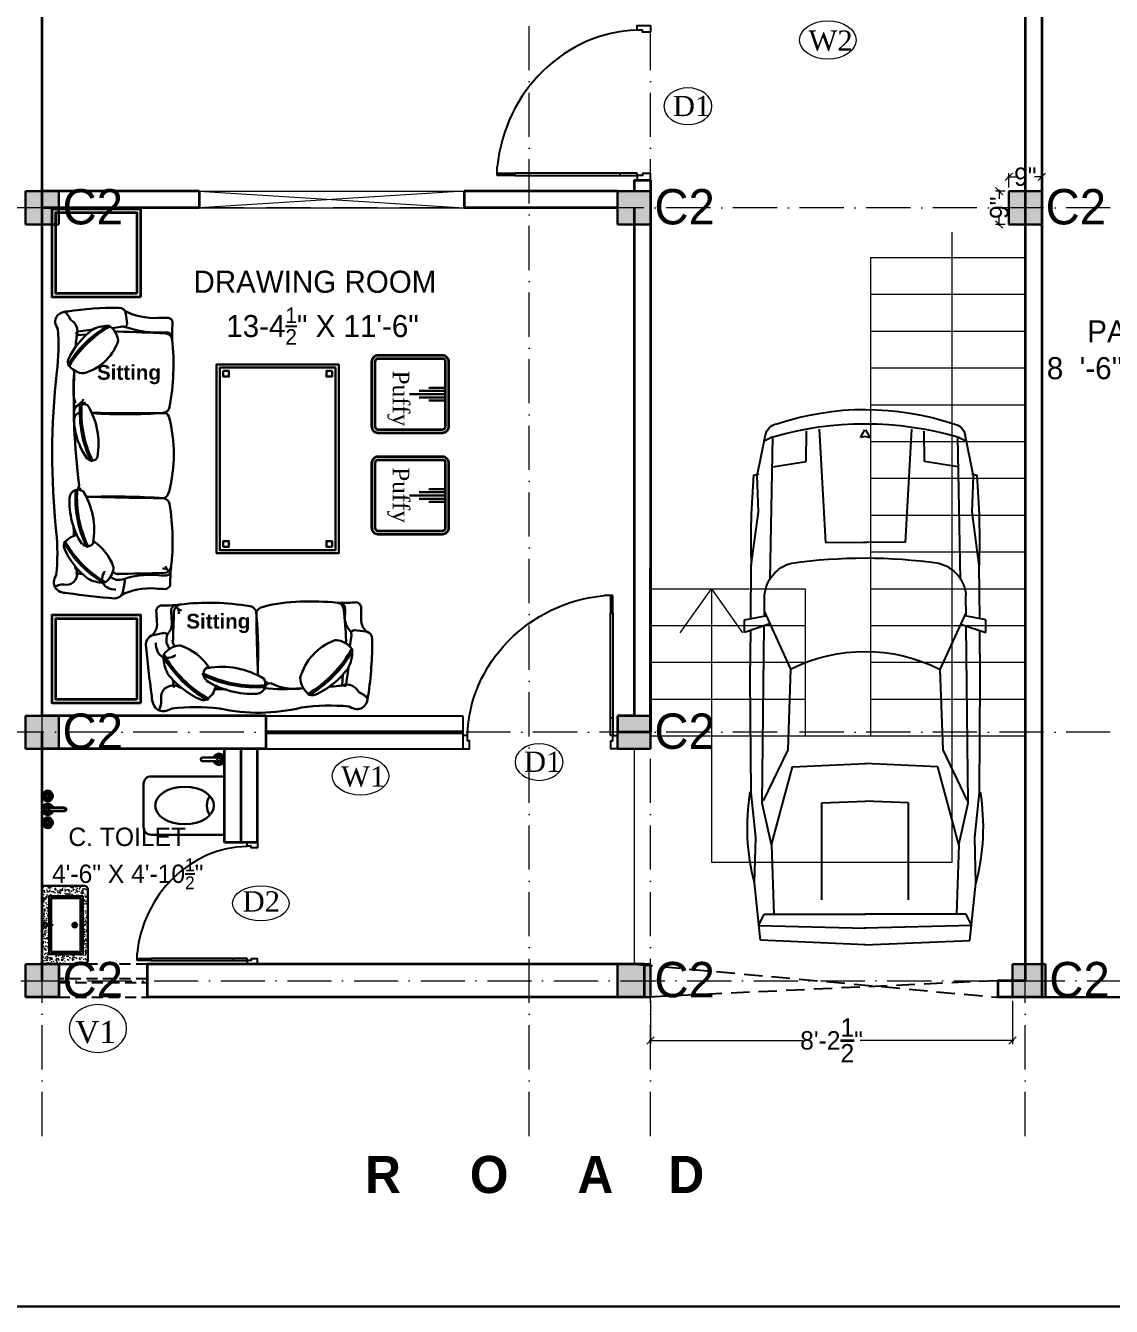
# Model space of a CAD drawing. Header units: millimetres. Extents: x -6808 to 215771, y -89660 to -16303.
# Drawn here: x 108522.6 to 108817.5, y -50112.1 to -49764.1 of the extents above; entities that cross this region are included whole.
import ezdxf

# ---------------------------------------------------------------- set-up
doc = ezdxf.new("R2010")
doc.units = ezdxf.units.MM
doc.header["$PDMODE"] = 35
for name, pattern in [('ACAD_ISO10W100', [18, 12, -3, 0, -3]), ('DASHED', [0.75, 0.5, -0.25]), ('DASHED2', [0.375, 0.25, -0.125])]:
    doc.linetypes.add(name, pattern=pattern)
doc.layers.get('0').update_dxf_attribs({"color": 8})
doc.layers.add('AR.furniture', color=7, linetype='Continuous', lineweight=35, true_color=0x009e9e)
doc.layers.add('furniture layout', color=7, linetype='Continuous', lineweight=25, true_color=0x006161)
for name, color, linetype in [('CAR', 252, 'Continuous'), ('NET 01', 8, 'Continuous'), ('WIN', 5, 'Continuous')]:
    doc.layers.add(name, color=color, linetype=linetype)
for name, color, linetype, lineweight in [('CHAUKHAT', 32, 'Continuous', 30), ('CHUKAT', 32, 'Continuous', 25), ('col.center', 5, 'ACAD_ISO10W100', 15), ('column', 5, 'Continuous', 30), ('FORMAT LAAYER', 250, 'Continuous', 13), ('FUR TEXT', 7, 'Continuous', 20), ('plaster line', 150, 'DASHED2', 30), ('STAIR', 252, 'Continuous', 15), ('text', 7, 'Continuous', 25), ('wall', 7, 'Continuous', 35), ('win.', 5, 'Continuous', 25)]:
    doc.layers.add(name, color=color, linetype=linetype, lineweight=lineweight)
doc.styles.add('SAJ', font='eurr____.ttf')
doc.styles.get("Standard").update_dxf_attribs({"font": 'times.ttf'})
doc.dimstyles.new('SAJ', dxfattribs={"dimtxt": 5, "dimasz": 2, "dimexe": 1, "dimexo": 1, "dimgap": 0.09375, "dimtad": 0, "dimdec": 1, "dimzin": 0, "dimdsep": 46, "dimlunit": 4, "dimtxsty": 'SAJ', "dimblk": 'OBLIQUE', "dimcen": 0.125, "dimdle": 0.375, "dimadec": 0, "dimazin": 0, "dimtfac": 1, "dimtdec": 1, "dimtofl": 0, "dimtmove": 0, "dimatfit": 3, "dimldrblk": 'OBLIQUE', "dimfxl": 1, "dimtolj": 1, "dimtzin": 0, "dimlwd": 5, "dimlwe": 5, "dimarcsym": 1})

# ---------------------------------------------------------------- blocks, each defined once
blk = doc.blocks.new('QEWFWE')
at = {"layer": 'NET 01'}
for p, q in [((238503.45, 15011.85), (238503.45, 15015.77)), ((238503.45, 15015.77), (238505.41, 15015.77)), ((238503.98, 15015.77), (238503.98, 15011.85)), ((238503.98, 15011.85), (238503.45, 15011.85)), ((238503.45, 15011.85), (238503.45, 14988.32)), ((238503.98, 14988.32), (238503.98, 15011.85)), ((238503.45, 14988.32), (238503.45, 14984.4)), ((238503.98, 14988.32), (238503.45, 14988.32)), ((238503.98, 14984.4), (238503.98, 14988.32)), ((238503.45, 14984.4), (238503.98, 14984.4))]:
    blk.add_line(p, q, dxfattribs=at)
for points in [[(238503.45, 14984.4), (238502.4, 14984.4), (238502.4, 14981.4), (238503.9, 14981.4), (238503.9, 14982.9), (238503.9, 14983.2), (238503.45, 14983.2)], [(238536.02, 14984.4), (238537.07, 14984.4), (238537.07, 14981.4), (238535.57, 14981.4), (238535.57, 14982.9), (238535.57, 14983.2), (238536.02, 14983.2)]]:
    blk.add_lwpolyline(points, close=True, dxfattribs=at)
blk.add_ellipse((238504.18, 14985.62), major_axis=(-29.27, 13.54), ratio=0.925766, start_param=-2.718612, end_param=-1.204625, dxfattribs=at)
blk = doc.blocks.new('A$C32B276F4')
at = {"layer": 'column'}
blk.add_hatch(color=256, dxfattribs=at).paths.add_polyline_path([(9, 0), (9, 9), (0, 9), (0, 0)])
for p, q in [((0, 0), (0, 9)), ((0, 9), (9, 9)), ((9, 9), (9, 0)), ((9, 0), (0, 0))]:
    blk.add_line(p, q, dxfattribs=at)
at = {"layer": 'col.center', "linetype": 'ByBlock', "insert": (10.02, 9.59), "char_height": 9.6, "width": 293.6941, "attachment_point": 1, "style": 'SAJ'}
blk.add_mtext('\\A1;{\\fCentury Gothic|b0|i0|c0|p34;C2}', dxfattribs=at)
blk = doc.blocks.new('_Oblique')
at = {"color": 0, "linetype": 'ByBlock', "lineweight": -2}
blk.add_line((-0.5, -0.5), (0.5, 0.5), dxfattribs=at)
blk = doc.blocks.new('h1')
at = {"layer": 'AR.furniture', "lineweight": 30}
for p, q in [((-829.19, -1996.97), (-829.5, -1999.76)), ((-827.79, -2000.52), (-825.45, -2000.87)), ((-826.9, -2001.82), (-826.33, -2001.99)), ((-820.17, -2001.25), (-815.63, -2001.86)), ((-818.52, -2002.6), (-815.82, -2002.76)), ((-815.47, -2021.23), (-814.97, -2019.43)), ((-816.14, -2066.46), (-815.82, -2066.44)), ((-828.38, -2072.59), (-828.93, -2069.76)), ((-826.52, -2067.67), (-825.6, -2067.22)), ((-826.5, -2069.26), (-824.94, -2068.56)), ((-817.38, -2067.71), (-815.45, -2067.49))]:
    blk.add_line(p, q, dxfattribs=at)
for centre, major_axis, ratio, start_param, end_param in [((-834.4, -1994.71), (7.65, 1.35), 0.411434, 4.171662, 5.446184), ((-827.27, -1997.08), (1.92, 0.02), 0.909091, 1.5507, 3.064927), ((-830.9, -2121.16), (14.05, 125.27), 0.840101, -0.033285, 0.098345), ((-815.52, -2000.47), (5.33, 2.45), 0.618231, -0.782341, 0.90137), ((-840.28, -1999.55), (1.68, 0.02), 0.909091, 1.838774, 2.80094), ((-959.67, -2003.95), (117.9, 2.34), 0.701645, -0.028543, 0.03079), ((-839.97, -2054.13), (61.66, 0.65), 0.909091, 1.527079, 1.573647), ((-831.13, -1993.65), (14.76, 4.92), 0.464801, 4.097977, 4.698569), ((-826.18, -1998.76), (3.5, 0.04), 0.909091, 3.452305, 3.740947), ((-698.09, -2007.68), (143.96, 5.46), 0.676516, 3.047551, 3.236619), ((-840.18, -2003.54), (1.68, 0.02), 0.909091, 1.838774, 2.80094), ((-839.85, -2004.1), (1.92, 0.02), 0.909091, 1.671525, 3.054326), ((-839.88, -2058.12), (61.66, 0.65), 0.909091, 1.527079, 1.573647), ((-827.38, -2098.73), (182.54, 6), 0.530315, 1.550753, 1.622887), ((-817.63, -2003.87), (1.92, 0.02), 0.909091, 0.073573, 0.254317), ((-985.56, -2017.49), (170.47, 1.79), 0.909091, 0.062984, 0.077367), ((-744.53, -2005.51), (66.33, 0.7), 0.909091, 3.056167, 3.251523), ((-985.6, -2025.9), (56.67, 170.11), 0.945934, -1.364547, -1.189534), ((-985.4, -2017.95), (170.46, 0.69), 0.536179, -0.0526, 0.047155), ((-972.99, -2035.03), (-0.61, 182.63), 0.897038, 4.593422, 4.831356), ((-818.18, -2022.95), (1.92, 0.02), 0.909091, 1.024067, 1.570796), ((-815.77, -2020.2), (-2.27, 2.13), 0.476848, 1.109479, 2.221764), ((-697.67, -2032.39), (144.49, 3.91), 0.529908, 2.993004, 3.260063), ((-839.14, -2022.17), (1.92, 0.02), 0.909091, 3.234144, 4.611498), ((-838.76, -2025.62), (-2.24, 0.26), 0.837773, -1.064914, 0.027587), ((-836.81, -2002.41), (-98.81, 1.23), 0.218459, 1.54062, 1.745723), ((-829.8, -1928.3), (-115.54, 2.71), 0.830557, 1.507818, 1.67563), ((-817.07, -2021.95), (1.92, 0.02), 0.909091, -0.24465, -0.078017), ((-839.15, -2044.21), (-0.04, 2.94), 0.649613, 1.947736, 2.930335), ((-816.99, -2046.27), (1.92, 0.02), 0.909091, 1.024067, 1.570796), ((-814.58, -2043.51), (1.92, 0.02), 0.909091, 3.141593, 4.144269), ((-694.65, -2060.75), (-147.21, 3.45), 0.627362, -0.093877, 0.09313), ((-839.1, -2048.8), (1.92, 0.02), 0.909091, 1.670835, 3.049052), ((-794.12, -4423.49), (-34.89, 2376.83), 0.286813, -0.015411, 0.015411), ((-836.98, -1626.96), (570.19, 11.01), 0.736559, 4.694088, 4.73069), ((-989.26, -2055.33), (174.26, 1.83), 0.909091, -0.02429, -0.005812), ((-744.24, -2062.09), (66.33, 0.7), 0.909091, 3.031662, 3.227019), ((-959.04, -2073.9), (117.81, 5.04), 0.710878, -0.023974, 0.035359), ((-839.52, -2065.67), (1.92, 0.02), 0.909091, 3.260925, 4.643725), ((-839.58, -2068.13), (0.43, 1.87), 0.909091, 0, 1.002676), ((-841.68, -2065.14), (0.43, 1.87), 0.909091, 4.16566, 4.712389), ((-828.24, -2067.62), (-5.24, 2.6), 0.644336, 2.2077, 3.955564), ((-817.3, -2065.51), (1.92, 0.02), 0.909091, -0.644287, -0.073581), ((-839.73, -2066.63), (1.68, 0.02), 0.909091, 3.51431, 4.476477), ((-842.5, -2012.11), (61.66, 0.65), 0.909091, -1.541581, -1.495014), ((-810.68, -1453.21), (-1163.25, 16.08), 0.528331, 1.553208, 1.564487), ((-833.75, -2071.19), (-8.9, 0.91), 0.353563, 4.133709, 5.151098), ((-825.56, -2070.6), (3.5, 0.04), 0.909091, 2.622382, 2.862945), ((-825.79, -2070.6), (3.39, 0.04), 0.909091, 1.877441, 2.006467), ((-815.1, -2068.6), (-5.24, 2.6), 0.644336, 2.2077, 3.955564), ((-839.61, -2070.29), (1.68, 0.02), 0.909091, 3.51431, 4.476477), ((-842.38, -2015.78), (61.66, 0.65), 0.909091, -1.541581, -1.495014), ((-833.54, -2074.94), (-7.73, 1.21), 0.407696, 3.982881, 5.257403), ((-826.04, -2072.17), (2.39, 0.03), 0.909091, 3.32703, 4.655766), ((-851.48, -1822.58), (-37.05, 250.44), 0.806916, 3.083864, 3.147073)]:
    blk.add_ellipse(centre, major_axis=major_axis, ratio=ratio, start_param=start_param, end_param=end_param, dxfattribs=at)
at = {"layer": 'AR.furniture', "lineweight": 30, "extrusion": (0, 0, -1)}
for centre, major_axis, ratio, start_param, end_param in [((-810.14, -1999.99), (-2.99, 2.99), 1, 5.817453, 6.474311), ((-812.55, -1997.1), (0.435, 0.435), 1, 4.080251, 5.566988), ((-828.29, -2003.22), (-1.94, 1.94), 1, 0.504844, 0.969827), ((-821.65, -2004.76), (3.84, 3.84), 1, 4.0275, 4.8534), ((-839.39, -2026.46), (-21.08, 21.08), 1, 1.293196, 1.818277), ((-824.52, -2000.68), (-0.313, 0.313), 1, 6.193195, 7.568235), ((-824.14, -2008.94), (6.12, 6.12), 1, -0.805284, -0.308399), ((-839.31, -2026.54), (-21.38, 21.38), 1, 1.304465, 1.806159), ((-823.96, -2000.97), (-0.313, 0.313), 1, 6.193195, 7.568235), ((-812.69, -2001.69), (2.38, 2.38), 1, 3.588375, 5.046062), ((-822.57, -2003.74), (-3.19, 3.19), 1, 5.264829, 5.395417), ((-832.5, -2018.1), (14.76, 14.76), 1, -0.153397, 0.360364), ((-812.86, -2002.91), (2.1, 2.1), 1, 3.754635, 4.287846), ((-814, -1999.75), (-9.83, 9.83), 1, 4.198904, 5.128596), ((-817.93, -2007.88), (3.73, 3.73), 1, 1.472576, 2.317769), ((-813.82, -2010.89), (0.224, 0.224), 1, 0.348855, 2.271824), ((-815.26, -2010.06), (1.3, 1.3), 1, 0.479631, 1.169046), ((-801.65, -2032.34), (-14.21, 14.21), 1, 5.323928, 6.04693), ((-846.89, -2023.7), (21.08, 21.08), 1, 0.713336, 1.242215), ((-846.91, -2023.82), (21.38, 21.38), 1, 0.712847, 1.230097), ((-817.36, -2024.83), (-2.34, 2.34), 1, 0.338929, 1.026164), ((-817.45, -2023.82), (-1.68, 1.68), 1, 1.163863, 2.298902), ((-834.58, -2024.99), (13.82, 13.82), 1, 0.7106, 1.39535), ((-817.16, -2025.47), (-2.01, 0.67), 0.819488, 1.451799, 2.752557), ((-734.08, -2033.55), (58.69, 58.69), 1, 3.923996, 3.927922), ((-820.15, -2035.53), (-0.937, 0.937), 1, 3.912775, 5.278617), ((-819.9, -2036.67), (0.224, 0.224), 1, 1.343589, 3.266559), ((-819.99, -2035.01), (1.3, 1.3), 1, 1.474365, 2.16378), ((-800.46, -2055.65), (-14.21, 14.21), 1, 5.323928, 6.04693), ((-845.7, -2047.02), (21.08, 21.08), 1, 0.713336, 1.242215), ((-845.72, -2047.13), (21.38, 21.38), 1, 0.712847, 1.230097), ((-816.18, -2048.15), (-2.34, 2.34), 1, 0.338929, 1.026164), ((-816.26, -2047.14), (-1.68, 1.68), 1, 1.163863, 2.298902), ((-834.92, -2048.16), (14.89, 14.89), 1, 0.722911, 1.35397), ((-812.68, -2070.35), (-9.83, 9.83), 1, 5.845957, 6.47264), ((-838.64, -2044.18), (-21.08, 21.08), 1, 2.873091, 3.398172), ((-838.55, -2044.1), (-21.38, 21.38), 1, 2.885208, 3.386903), ((-818.78, -2058.33), (-1.3, 1.3), 1, 4.017164, 5.042692), ((-818.72, -2059.99), (0.224, 0.224), 1, 1.343589, 3.266559), ((-818.8, -2058.32), (1.3, 1.3), 1, 1.474365, 2.16378), ((-816.79, -2062.31), (-3.73, 3.73), 1, 0.930178, 1.647996), ((-732.89, -2056.87), (58.69, 58.69), 1, 3.923996, 3.927922), ((-812.74, -2059.21), (-0.224, 0.224), 1, 0.848747, 2.771716), ((-814.16, -2060.07), (-1.3, 1.3), 1, 1.951525, 2.640941), ((-831.57, -2052.4), (14.76, 14.76), 1, 1.189411, 1.703172), ((-821.34, -2066.54), (3.19, 3.19), 1, 4.00834, 4.138928), ((-820.44, -2065.51), (-3.84, 3.84), 1, 4.550356, 5.376257), ((-812.98, -2067.64), (2.11, 2.11), 1, 2.386378, 4.304766), ((-827.12, -2064.62), (3.31, 3.31), 1, 2.225096, 2.682323), ((-823.26, -2069.63), (0.313, 0.313), 1, 1.835521, 3.210562), ((-823.02, -2061.38), (6.12, 6.12), 1, 1.858174, 2.355059), ((-812.23, -2076.12), (3.94, 3.94), 1, -0.936198, -0.399953)]:
    blk.add_ellipse(centre, major_axis=major_axis, ratio=ratio, start_param=start_param, end_param=end_param, dxfattribs=at)
blk = doc.blocks.new('h4')
at = {"layer": 'AR.furniture', "lineweight": 30}
for p, q in [((-905.21, -2005.62), (-904.6, -2008.74)), ((-917.31, -2010.99), (-919.43, -2011.23)), ((-907.27, -2009.29), (-908.99, -2010.06)), ((-907.25, -2011.03), (-908.27, -2011.53)), ((-918.67, -2012.36), (-919.02, -2012.39)), ((-914.11, -2058.67), (-919.1, -2058)), ((-915.92, -2057.19), (-918.89, -2057.02)), ((-905.73, -2059.47), (-908.3, -2059.09)), ((-906.7, -2058.04), (-907.34, -2057.86)), ((-904.19, -2063.38), (-903.84, -2060.31))]:
    blk.add_line(p, q, dxfattribs=at)
for centre, major_axis, ratio, start_param, end_param in [((-879.79, -2280.63), (-40.76, 275.49), 0.806916, -0.057728, 0.00548), ((-907.78, -2006.08), (2.62, 0.03), 0.909091, 0.185438, 1.514173), ((-919.82, -2010.01), (-5.76, 2.86), 0.644336, -0.933893, 0.813972), ((-905.36, -2011.09), (-5.76, 2.86), 0.644336, -0.933893, 0.813972), ((-902.16, -2003.28), (3.79, 0.04), 0.909091, 3.56616, 4.840682), ((-895.86, -2068.12), (67.82, 0.71), 0.909091, 1.600011, 1.646579), ((-898.91, -2008.15), (1.85, 0.02), 0.909091, 0.372717, 1.334884), ((-767.54, -2004.18), (129.59, 5.55), 0.710878, 3.117619, 3.176952), ((-997.76, -2017.17), (72.97, 0.77), 0.909091, -0.109931, 0.085426), ((-932.9, -2686.67), (743.55, 7.82), 0.909091, 1.515466, 1.526745), ((-908.05, -2007.81), (3.73, 0.04), 0.909091, -1.264151, -1.135126), ((-908.31, -2007.81), (3.85, 0.04), 0.909091, -0.519211, -0.278647), ((-902.03, -2007.31), (3.79, 0.04), 0.909091, 3.823294, 4.840682), ((-895.73, -2072.15), (67.82, 0.71), 0.909091, 1.600011, 1.646579), ((-899, -2013.23), (2.11, 0.02), 0.909091, 0.119332, 1.502133), ((-898.77, -2012.18), (1.85, 0.02), 0.909091, 0.372717, 1.334884), ((-917.4, -2013.41), (2.11, 0.02), 0.909091, 2.497306, 3.068012), ((-898.94, -2010.53), (0.47, 2.06), 0.909091, 3.141593, 4.144269), ((-896.62, -2013.82), (0.47, 2.06), 0.909091, 1.024067, 1.570796), ((-1058.36, -2018.65), (-161.94, 3.8), 0.627362, 3.047716, 3.234723), ((-746.09, -2032.5), (180.2, 2.34), 0.520486, 3.022625, 3.26056), ((-728.24, -2024.61), (191.68, 2.01), 0.909091, 3.117303, 3.135781), ((-899.47, -2031.8), (2.11, 0.02), 0.909091, -1.470758, -0.092541), ((-732.36, -2040.3), (187.51, 0.76), 0.536179, 3.088992, 3.188747), ((-895.58, -2495.75), (-326.73, 326.73), 1, -0.777481, -0.74088), ((-959.51, 580.14), (-51.98, 2614.28), 0.211754, 3.126181, 3.157004), ((-899.41, -2036.84), (-0.04, 3.23), 0.649613, -1.193857, -0.211257), ((-1055.03, -2049.84), (158.94, 4.3), 0.529908, 0, 0.11847), ((-734.14, -2068.44), (-185.53, 26.4), 0.27373, -0.08989, 0.085124), ((-920.39, -2037.6), (2.11, 0.02), 0.909091, 0, 1.002676), ((-917.73, -2034.58), (2.11, 0.02), 0.909091, 4.16566, 4.712389), ((-997.32, -2053.99), (72.97, 0.77), 0.909091, -0.085426, 0.109931), ((-1054.44, -2051.6), (158.36, 6), 0.676516, -0.094042, 0.000495), ((-732.18, -2040.81), (187.52, 1.97), 0.909091, 3.204577, 3.218959), ((-916.9, -2055.79), (2.11, 0.02), 0.909091, 3.215166, 3.39591), ((-898.51, -2055.54), (2.11, 0.02), 0.909091, -1.470068, -0.087267), ((-766.71, -2055.7), (129.69, 2.58), 0.701645, 3.113049, 3.172383), ((-919.22, -2059.53), (5.86, 2.7), 0.618231, 2.359251, 4.042963), ((-911.39, -1951.63), (117.16, 1.23), 0.909091, -1.540356, -1.468223), ((-900.64, -2066.4), (0.08, 8.66), 0.730686, 0.037342, 0.637934), ((-907.5, -2061.41), (3.85, 0.04), 0.909091, 0.310712, 0.599354), ((-898.48, -1996.11), (67.82, 0.71), 0.909091, 4.668671, 4.715239), ((-898.14, -2056.15), (1.85, 0.02), 0.909091, -1.302819, -0.340652), ((-906.3, -2063.25), (2.11, 0.02), 0.909091, 4.692292, 6.206519), ((-901.02, -2065.56), (3.79, 0.04), 0.909091, 1.474568, 2.74909), ((-898.38, -2000.5), (67.82, 0.71), 0.909091, 4.668671, 4.715239), ((-898.04, -2060.54), (1.85, 0.02), 0.909091, -1.302819, -0.340652), ((-902.3, -1926.77), (15.46, 137.79), 0.840101, 3.108308, 3.239938)]:
    blk.add_ellipse(centre, major_axis=major_axis, ratio=ratio, start_param=start_param, end_param=end_param, dxfattribs=at)
at = {"layer": 'AR.furniture', "lineweight": 30, "extrusion": (0, 0, -1)}
for centre, major_axis, start_param, end_param in [((-922.97, -2001.74), (-4.33, 4.33), 3.776191, 4.312436), ((-922.15, -2011.07), (-2.32, 2.32), 0.815582, 2.73397), ((-901.7, -2027.83), (-16.24, 16.24), 5.9018, 6.415561), ((-894.02, -2036.96), (23.52, 23.52), 4.456005, 4.957699), ((-893.92, -2036.87), (23.19, 23.19), 4.443887, 4.968968), ((-911.1, -2017.96), (6.73, 6.73), -1.283418, -0.786534), ((-910.83, -2008.88), (0.344, 0.344), -1.306072, 0.068969), ((-913.94, -2013.41), (-4.23, 4.23), 1.408764, 2.234664), ((-906.6, -2014.39), (-3.64, 3.64), 0.6543, 1.111527), ((-922.47, -2008.09), (10.81, 10.81), 1.133568, 1.760251), ((-912.95, -2012.27), (3.51, 3.51), 0.866747, 0.997335), ((-920.85, -2019.39), (1.43, 1.43), 3.522322, 4.211737), ((-922.41, -2020.34), (0.246, 0.246), 2.419543, 4.342513), ((-917.96, -2016.93), (-4.1, 4.1), 4.071771, 4.789588), ((-898.02, -2032.5), (-16.37, 16.37), 5.4353, 6.066359), ((-886.13, -2033.62), (-23.52, 23.52), 5.425236, 5.942486), ((-886.15, -2033.75), (-23.19, 23.19), 5.425725, 5.954604), ((-915.75, -2021.32), (-1.43, 1.43), 6.186754, 6.876169), ((-935.92, -2024.25), (15.63, 15.63), 0.611539, 1.334541), ((-915.84, -2019.49), (-0.246, 0.246), 6.055978, 7.978947), ((-915.77, -2021.31), (-1.43, 1.43), 0.875571, 1.901099), ((-1010.24, -2022.92), (64.56, 64.56), 0.782404, 0.78633), ((-918.54, -2033.62), (1.84, 1.84), 2.73466, 3.869698), ((-918.63, -2032.51), (2.57, 2.57), 1.909725, 2.596961), ((-916.57, -2051.38), (4.1, 4.1), 4.614168, 5.459362), ((-920.9, -2060.32), (10.81, 10.81), -0.513485, 0.416207), ((-919.51, -2048.98), (-1.43, 1.43), 5.19202, 5.881435), ((-921.09, -2048.06), (0.246, 0.246), 3.490448, 5.413417), ((-900.54, -2040.14), (-16.24, 16.24), 4.558992, 5.072753), ((-893.06, -2030.86), (-23.52, 23.52), 4.446057, 4.947752), ((-892.96, -2030.94), (23.19, 23.19), 2.863992, 3.389073), ((-922.15, -2056.85), (-2.31, 2.31), 2.183839, 2.71705), ((-912.48, -2054.82), (4.23, 4.23), 0.885907, 1.711808), ((-911.47, -2055.93), (3.51, 3.51), 0.55244, 0.683028), ((-922.34, -2058.18), (2.62, 2.62), 0.446783, 1.904469), ((-909.74, -2050.21), (-6.73, 6.73), 3.907105, 4.40399), ((-909.94, -2058.98), (0.344, 0.344), 1.480806, 2.855847), ((-909.32, -2059.3), (0.344, 0.344), 1.480806, 2.855847), ((-905.18, -2056.51), (-2.13, 2.13), 3.646437, 4.111419), ((-925.14, -2060.05), (3.29, 3.29), 1.105064, 1.761922), ((-922.49, -2063.23), (0.479, 0.479), 0.938659, 2.425395)]:
    blk.add_ellipse(centre, major_axis=major_axis, ratio=1, start_param=start_param, end_param=end_param, dxfattribs=at)
blk = doc.blocks.new('zSDaW3wq3')
at = {"layer": 'AR.furniture', "lineweight": 30, "ltscale": 2}
for p, q in [((100428.03, -26570.69), (100428.03, -26575.93)), ((100429.03, -26570.69), (100429.03, -26578.93)), ((100430.03, -26570.69), (100430.03, -26581.93)), ((100431.03, -26570.69), (100431.03, -26578.93)), ((100432.03, -26570.69), (100432.03, -26575.93))]:
    blk.add_line(p, q, dxfattribs=at)
at = {"layer": 'AR.furniture', "ltscale": 2}
for points in [[(100440.03, -26569.69), (100420.03, -26569.69, 0.414214), (100418.03, -26571.69), (100418.03, -26591.69, 0.414214), (100420.03, -26593.69), (100440.03, -26593.69, 0.414214), (100442.03, -26591.69), (100442.03, -26571.69, 0.414214)], [(100440.03, -26570.69), (100420.03, -26570.69, 0.414214), (100419.03, -26571.69), (100419.03, -26591.69, 0.414214), (100420.03, -26592.69), (100440.03, -26592.69, 0.414214), (100441.03, -26591.69), (100441.03, -26571.69, 0.414214)]]:
    blk.add_lwpolyline(points, format="xyb", close=True, dxfattribs=at)
blk = doc.blocks.new('car-8')
at = {"layer": 'CAR'}
for p, q in [((119.29, 413.49), (121.66, 425.35)), ((123.76, 424.79), (121.06, 423.45)), ((122.97, 383.67), (123.76, 424.79)), ((133.41, 417.65), (133.42, 426.41)), ((137.14, 426.98), (138.97, 394.36)), ((149.03, 424.54), (150.24, 426.82)), ((150.33, 424.85), (149.03, 424.54)), ((150.5, 424.85), (151.8, 424.54)), ((151.8, 424.54), (150.58, 426.82)), ((163.69, 426.98), (161.85, 394.36)), ((167.41, 417.65), (167.4, 426.41)), ((177.85, 383.67), (177.07, 424.79)), ((177.07, 424.79), (179.76, 423.45)), ((181.54, 413.49), (179.17, 425.35)), ((123.72, 416.09), (133.41, 417.65)), ((177.1, 416.09), (167.41, 417.65)), ((118.4, 413.67), (119.72, 414.06)), ((119.67, 403.18), (119.29, 413.49)), ((182.43, 413.67), (181.1, 414.06)), ((181.16, 403.18), (181.54, 413.49)), ((117.57, 387.71), (119.67, 403.18)), ((183.26, 387.71), (181.16, 403.18)), ((138.97, 394.36), (150.83, 394.43)), ((161.85, 394.36), (149.99, 394.43)), ((117.44, 372.37), (117.57, 387.71)), ((183.38, 372.37), (183.26, 387.71)), ((121.35, 373.13), (121.41, 378.94)), ((179.48, 373.13), (179.41, 378.94)), ((115.68, 372.04), (121.65, 373.19)), ((121.36, 374.3), (128.91, 357.77)), ((179.46, 374.3), (171.91, 357.77)), ((185.15, 372.04), (179.17, 373.19)), ((115.67, 368.36), (115.68, 372.04)), ((122.67, 370.74), (115.67, 368.36)), ((120.77, 319.19), (121.32, 370.28)), ((178.16, 370.74), (185.15, 368.36)), ((180.06, 319.19), (179.51, 370.28)), ((185.15, 368.36), (185.15, 372.04)), ((117.3, 355.38), (117.41, 368.95)), ((183.52, 355.38), (183.41, 368.95)), ((117.53, 322.29), (117.3, 355.38)), ((128.91, 357.77), (128.1, 334.58)), ((171.91, 357.77), (172.72, 334.58)), ((183.3, 322.29), (183.52, 355.38)), ((128.1, 334.58), (121, 319.89)), ((172.72, 334.58), (179.82, 319.89)), ((123.45, 307.18), (129.51, 329.65)), ((129.51, 329.65), (150.54, 330.64)), ((171.32, 329.65), (150.28, 330.64)), ((177.38, 307.18), (171.32, 329.65)), ((118.87, 309.34), (117.53, 322.29)), ((181.96, 309.34), (183.3, 322.29)), ((123.45, 307.18), (120.77, 319.19)), ((137.93, 319.32), (150.46, 319.78)), ((137.98, 291.36), (137.93, 319.32)), ((162.9, 319.32), (150.37, 319.78)), ((162.85, 291.36), (162.9, 319.32)), ((177.38, 307.18), (180.06, 319.19)), ((118.54, 296.2), (118.87, 309.34)), ((123.45, 307.18), (124.14, 287.2)), ((177.38, 307.18), (176.68, 287.2)), ((182.28, 296.2), (181.96, 309.34)), ((120.28, 279.69), (118.54, 296.2)), ((180.55, 279.69), (182.28, 296.2)), ((119.67, 283.87), (121.35, 287.2)), ((121.35, 287.2), (150.55, 287.19)), ((179.47, 287.2), (150.27, 287.19)), ((181.16, 283.87), (179.47, 287.2)), ((119.58, 283.99), (150.59, 283.21)), ((181.25, 283.99), (150.24, 283.21)), ((150.47, 278.43), (120.28, 279.69)), ((150.36, 278.43), (180.55, 279.69))]:
    blk.add_line(p, q, dxfattribs=at)
for centre, radius, start, end in [((150.41, 352.51), 80.15, 71.4744, 108.5256), ((125.58, 424.56), 4, 99.1082, 168.6925), ((150.41, 331.9), 96.64, 73.9881, 106.0119), ((175.25, 424.56), 4, 11.3075, 80.8918), ((336.61, 395.01), 219.08, 175.0805, 181.8902), ((-35.79, 395.01), 219.08, 358.1098, 4.9195), ((131.76, 378.3), 10.37, 103.928, 176.4903), ((150.41, 239.6), 150.26, 81.9077, 98.0923), ((169.07, 378.3), 10.37, 3.5097, 76.072), ((150.41, 315.22), 47.7, 63.3754, 116.6246), ((180.11, 312.28), 63.63, 170.8054, 194.642), ((120.72, 312.28), 63.63, 345.358, 9.1946)]:
    blk.add_arc(centre, radius, start, end, dxfattribs=at)
blk = doc.blocks.new('CVGDRF')
at = {"layer": 'AR.furniture'}
for p, q in [((91951.07, -21891.25), (91951.07, -21894.89)), ((91952.07, -21894.89), (91952.07, -21891.25)), ((91947.46, -21895.63), (91947.2, -21895.63)), ((91947.47, -21895.88), (91947.2, -21895.88)), ((91947.82, -21895.27), (91947.82, -21895)), ((91948.07, -21895.27), (91948.07, -21895)), ((91948.43, -21895.63), (91948.7, -21895.63)), ((91948.43, -21895.88), (91948.7, -21895.88)), ((91954.71, -21895.63), (91954.45, -21895.63)), ((91954.72, -21895.88), (91954.45, -21895.88)), ((91955.07, -21895.27), (91955.07, -21895)), ((91955.32, -21895.27), (91955.32, -21895)), ((91955.68, -21895.63), (91955.95, -21895.63)), ((91955.68, -21895.88), (91955.95, -21895.88)), ((91947.82, -21896.23), (91947.82, -21896.5)), ((91948.07, -21896.23), (91948.07, -21896.5)), ((91955.07, -21896.23), (91955.07, -21896.5)), ((91955.32, -21896.23), (91955.32, -21896.5))]:
    blk.add_line(p, q, dxfattribs=at)
for centre, radius in [((91947.95, -21895.75), 1.38), ((91946.95, -21895.75), 0.28), ((91947.95, -21895.75), 0.5), ((91947.95, -21894.75), 0.28), ((91948.95, -21895.75), 0.28), ((91951.57, -21895.75), 0.5), ((91955.2, -21895.75), 1.38), ((91954.2, -21895.75), 0.28), ((91955.2, -21895.75), 0.5), ((91955.2, -21894.75), 0.28), ((91956.2, -21895.75), 0.28), ((91947.95, -21896.75), 0.28), ((91955.2, -21896.75), 0.28)]:
    blk.add_circle(centre, radius, dxfattribs=at)
for centre, radius, start, end in [((91951.57, -21891.25), 0.5, 0, 180), ((91947.95, -21895.75), 1, 105.2407, 164.2093), ((91947.95, -21895.75), 1, 196.2342, 253.9047), ((91947.95, -21895.75), 1, 16.4413, 74.0789), ((91947.95, -21895.75), 1, 286.12, 344.0884), ((91951.57, -21895.75), 1.5, 109.6514, 70.3603), ((91951.57, -21895.75), 1, 120.3431, 59.7554), ((91955.2, -21895.75), 1, 106.12, 164.0884), ((91955.2, -21895.75), 1, 196.4413, 254.0789), ((91955.2, -21895.75), 1, 285.2407, 344.2093), ((91955.2, -21895.75), 1, 16.2342, 73.9047)]:
    blk.add_arc(centre, radius, start, end, dxfattribs=at)
blk = doc.blocks.new('W.C')
at = {"layer": 'AR.furniture', "lineweight": 30, "ltscale": 3}
blk.add_lwpolyline([(41572.37, -1963.34), (41572.37, -1947.5), (41552.47, -1947.5, 0.414214), (41550.43, -1949.54), (41550.43, -1961.3, 0.414214), (41552.47, -1963.34)], format="xyb", close=True, dxfattribs=at)
blk.add_arc((41572.2, -1955.42), 4.6, 145.5059, 214.4941, dxfattribs=at)
blk.add_ellipse((41561.56, -1955.42), major_axis=(7.96, 0), ratio=0.640617, dxfattribs=at)
blk = doc.blocks.new('A$C2ABB695D')
at = {"layer": 'AR.furniture', "lineweight": 30}
for p, q in [((4.14, 2), (0.5, 2)), ((0.5, 1), (4.14, 1))]:
    blk.add_line(p, q, dxfattribs=at)
blk.add_circle((5, 1.5), 0.5, dxfattribs=at)
for centre, radius, start, end in [((0.5, 1.5), 0.5, 90, 270), ((5, 1.5), 1.5, 199.6514, 160.3603), ((5, 1.5), 1, 210.3431, 149.7554)]:
    blk.add_arc(centre, radius, start, end, dxfattribs=at)
blk = doc.blocks.new('A$C1B5F73BC')
at = {"layer": 'AR.furniture', "lineweight": 5, "ltscale": 2}
h = blk.add_hatch(dxfattribs=at)
h.set_pattern_fill('AR-CONC', color=256, scale=0.02, angle=270, style=0)
h.set_pattern_definition([(320, (-48146.4964, 23798.405), (-0.31878171, -3.64369338), [0.381, -4.191]), (265, (-48146.4964, 23798.405), (3.82113286, 0.70485652), [0.3048, -3.3528]), (10.451, (-48146.523, 23798.1015), (3.50233376, -2.93885003), [0.3238, -3.5618]), (316.1842, (-48145.4804, 23798.405), (-0.84084656, -5.4215808), [0.5715, -6.2865]), (6.6356, (-48145.5504, 23797.9533), (4.9485111, -4.7480847), [0.4857, -5.3427]), (261.184, (-48145.4804, 23798.405), (4.94850236, -4.7480921), [0.4572, -5.0292]), (291, (-48145.7344, 23797.897), (-2.04531037, -3.0322976), [0.381, -4.191]), (236, (-48145.7344, 23797.897), (3.68375932, -1.23604057), [0.3048, -3.3528]), (341.4514, (-48145.9048, 23797.6444), (1.63845715, -4.26832982), [0.3238, -3.5618]), (307.5, (-48146.4964, 23798.4051), (1.691100777, -0.061772065), [0, -3.31216, 0, -3.4036, 0, -3.3655]), (277.5, (-48146.4964, 23798.4051), (2.003611496, -1.33639325), [0, -1.94056, 0, -3.23596, 0, -1.2827]), (237.5, (-48146.4964, 23799.538), (-0.11457488, -2.711811903), [0, -1.27, 0, -3.9624, 0, -5.2578]), (227.5, (-48146.4964, 23800.046), (0.50852982, -2.96258363), [0, -1.651, 0, -2.63144, 0, -3.7338])])
h.paths.add_polyline_path([(31.36, -3.14), (31.36, -18.65), (4.66, -18.65), (4.66, -3.14), (17.6, -3.14), (17.6, -2.25, -0.843039), (17.99, 0), (0, 0), (0, -14), (0, -15), (0, -19.5, 0.414214), (1.5, -21), (34.48, -21, 0.414214), (35.98, -19.5), (35.98, -15), (35.98, -14), (35.98, 0), (17.99, 0, -0.843039), (18.38, -2.25), (18.38, -3.14)])
at = {"layer": 'AR.furniture', "lineweight": 30, "ltscale": 2}
for p, q in [((0, 0), (0, -14)), ((35.98, 0), (35.98, -14)), ((0, -14), (0, -14)), ((35.98, -14), (35.98, -14))]:
    blk.add_line(p, q, dxfattribs=at)
at = {"layer": 'AR.furniture', "lineweight": 30}
for p, q in [((17.6, -4.63), (17.6, -1.83)), ((17.6, -4.63), (18.38, -4.63)), ((18.38, -1.83), (18.38, -4.63)), ((16.91, -15.01), (19.07, -15.01)), ((17.99, -13.93), (17.99, -14.83))]:
    blk.add_line(p, q, dxfattribs=at)
at = {"layer": 'AR.furniture', "lineweight": 30, "ltscale": 2}
blk.add_lwpolyline([(35.98, 0), (0, 0)], dxfattribs=at)
at = {"layer": 'AR.furniture', "lineweight": 30}
for points in [[(17.6, -3.14), (4.66, -3.14), (4.66, -18.65), (31.36, -18.65), (31.36, -3.14), (18.38, -3.14)], [(17.6, -4.14), (5.66, -4.14), (5.66, -17.65), (30.36, -17.65), (30.36, -4.14), (18.38, -4.14)]]:
    blk.add_lwpolyline(points, dxfattribs=at)
at = {"layer": 'AR.furniture', "lineweight": 30, "ltscale": 2}
blk.add_lwpolyline([(0, -14), (0, -15), (0, -15), (0, -19.5, 0.414214), (1.5, -21), (34.48, -21, 0.414214), (35.98, -19.5), (35.98, -15), (35.98, -15), (35.98, -14)], format="xyb", dxfattribs=at)
at = {"layer": 'AR.furniture', "lineweight": 30}
for radius in [1.08, 0.691]:
    blk.add_circle((17.99, -15.01), radius, dxfattribs=at)
for radius, start, end in [(1.16, 289.6397, 250.3486), (0.772, 300.2446, 239.6569)]:
    blk.add_arc((17.99, -1.16), radius, start, end, dxfattribs=at)
blk = doc.blocks.new('*D799')
at = {"layer": 'Defpoints', "color": 0, "transparency": 16777216}
for p in [(108692.38, -50028), (108790.64, -50028.08), (108790.64, -50039.8)]:
    blk.add_point(p, dxfattribs=at)
at = {"layer": 'wall', "color": 0, "lineweight": 5, "transparency": 16777216}
for p, q in [((108692.38, -50029), (108692.38, -50040.8)), ((108790.64, -50029.08), (108790.64, -50040.8)), ((108692.01, -50039.8), (108733.75, -50039.8)), ((108791.02, -50039.8), (108749.27, -50039.8))]:
    blk.add_line(p, q, dxfattribs=at)
at = {"layer": 'wall', "color": 0, "lineweight": 5, "transparency": 16777216, "xscale": 2, "yscale": 2, "zscale": 2, "rotation": 180}
blk.add_blockref('_Oblique', (108692.38, -50039.8), dxfattribs=at)
at = {"layer": 'wall', "color": 0, "lineweight": 5, "transparency": 16777216, "xscale": 2, "yscale": 2, "zscale": 2}
blk.add_blockref('_Oblique', (108790.64, -50039.8), dxfattribs=at)
at = {"layer": 'wall', "color": 0, "transparency": 16777216, "insert": (108741.51, -50039.8), "char_height": 5, "attachment_point": 5, "style": 'SAJ'}
blk.add_mtext('\\A1;8\'-2{\\H1x;\\S1/2;}"', dxfattribs=at)
blk = doc.blocks.new('dge')
at = {"layer": 'CHAUKHAT', "lineweight": 9, "ltscale": 2, "extrusion": (0, 0, -1)}
blk.add_ellipse((69740.43, -34180.61), major_axis=(-6.53, 0), ratio=0.763106, dxfattribs=at)
at = {"layer": 'CHAUKHAT', "lineweight": 30, "insert": (69736.33, -34177.78), "char_height": 5.5, "width": 180.3968, "attachment_point": 1}
blk.add_mtext('\\A1;D1', dxfattribs=at)
blk = doc.blocks.new('etrre')
at = {"layer": 'CHAUKHAT', "lineweight": 9, "ltscale": 2}
blk.add_ellipse((69730.58, -34082.16), major_axis=(-7.7, 0), ratio=0.620188, dxfattribs=at)
at = {"layer": 'CHAUKHAT', "lineweight": 30, "insert": (69725.65, -34078.88), "char_height": 5.5, "width": 180.3968, "attachment_point": 1}
blk.add_mtext('\\A1;D2', dxfattribs=at)
blk = doc.blocks.new('*D800')
at = {"layer": 'Defpoints', "color": 0, "transparency": 16777216}
for p in [(108789.63, -49805.16), (108789.63, -49809.08), (108798.63, -49809.08)]:
    blk.add_point(p, dxfattribs=at)
at = {"layer": 'wall', "color": 0, "lineweight": 5, "transparency": 16777216}
for p, q in [((108789.26, -49805.16), (108791.66, -49805.16)), ((108789.63, -49808.08), (108789.63, -49804.16)), ((108799.01, -49805.16), (108796.6, -49805.16)), ((108798.63, -49808.08), (108798.63, -49804.16))]:
    blk.add_line(p, q, dxfattribs=at)
at = {"layer": 'wall', "color": 0, "lineweight": 5, "transparency": 16777216, "xscale": 2, "yscale": 2, "zscale": 2, "rotation": 180}
blk.add_blockref('_Oblique', (108789.63, -49805.16), dxfattribs=at)
at = {"layer": 'wall', "color": 0, "lineweight": 5, "transparency": 16777216, "xscale": 2, "yscale": 2, "zscale": 2}
blk.add_blockref('_Oblique', (108798.63, -49805.16), dxfattribs=at)
at = {"layer": 'wall', "color": 0, "transparency": 16777216, "insert": (108794.13, -49805.16), "char_height": 5, "attachment_point": 5, "style": 'SAJ'}
blk.add_mtext('\\A1;9"', dxfattribs=at)
blk = doc.blocks.new('*D801')
at = {"layer": 'Defpoints', "color": 0, "transparency": 16777216}
for p in [(108787.05, -49809.08), (108789.63, -49809.08), (108789.63, -49818.08)]:
    blk.add_point(p, dxfattribs=at)
at = {"layer": 'wall', "color": 0, "lineweight": 5, "transparency": 16777216}
for p, q in [((108788.63, -49809.08), (108786.05, -49809.08)), ((108787.05, -49808.7), (108787.05, -49811.11)), ((108787.05, -49818.45), (108787.05, -49816.05)), ((108788.63, -49818.08), (108786.05, -49818.08))]:
    blk.add_line(p, q, dxfattribs=at)
at = {"layer": 'wall', "color": 0, "lineweight": 5, "transparency": 16777216, "xscale": 2, "yscale": 2, "zscale": 2}
for p, rotation in [((108787.05, -49809.08), 90), ((108787.05, -49818.08), 270)]:
    blk.add_blockref('_Oblique', p, dxfattribs=dict(at, rotation=rotation))
at = {"layer": 'wall', "color": 0, "transparency": 16777216, "insert": (108787.05, -49813.58), "char_height": 5, "attachment_point": 5, "rotation": 90, "style": 'SAJ'}
blk.add_mtext('\\A1;9"', dxfattribs=at)

msp = doc.modelspace()

# ---------------------------------------------------------------- linework, layer by layer
at = {"linetype": 'ByBlock', "lineweight": 20}
for p, q in [((108569.756, -49809.078), (108641.756, -49809.078)), ((108641.756, -49809.078), (108569.756, -49813.578)), ((108569.756, -49809.078), (108641.756, -49813.578)), ((108569.756, -49813.578), (108641.756, -49813.578))]:
    msp.add_line(p, q, dxfattribs=at)
at = {"linetype": 'DASHED', "ltscale": 10}
for p, q in [((108687.881, -50019.078), (108786.631, -50028.078)), ((108786.626, -50023.578), (108690.631, -50028.078))]:
    msp.add_line(p, q, dxfattribs=at)
at = {"lineweight": 30}
for points in [[(108874.252, -50028.078), (108798.631, -50028.078)], [(108874.284, -50112.078), (108434.47, -50112.078)]]:
    msp.add_lwpolyline(points, dxfattribs=at)
at = {"layer": 'AR.furniture'}
for points in [[(108553.853, -49837.849), (108529.853, -49837.849), (108529.853, -49813.849), (108553.853, -49813.849)], [(108552.853, -49836.849), (108530.853, -49836.849), (108530.853, -49814.849), (108552.853, -49814.849)], [(108553.853, -49948.156), (108529.853, -49948.156), (108529.853, -49924.156), (108553.853, -49924.156)], [(108552.853, -49947.156), (108530.853, -49947.156), (108530.853, -49925.156), (108552.853, -49925.156)]]:
    msp.add_lwpolyline(points, close=True, dxfattribs=at)
at = {"layer": 'AR.furniture', "lineweight": 30}
for points in [[(108607.668, -49856.117), (108607.668, -49907.46), (108574.508, -49907.46), (108574.508, -49856.117)], [(108606.811, -49856.974), (108606.811, -49906.603), (108575.365, -49906.603), (108575.365, -49856.974)], [(108576.313, -49857.896), (108576.313, -49859.439), (108577.856, -49859.439), (108577.856, -49857.896)], [(108605.863, -49857.896), (108605.863, -49859.439), (108604.32, -49859.439), (108604.32, -49857.896)], [(108576.313, -49905.681), (108576.313, -49904.138), (108577.856, -49904.138), (108577.856, -49905.681)], [(108605.863, -49905.681), (108605.863, -49904.138), (108604.32, -49904.138), (108604.32, -49905.681)]]:
    msp.add_lwpolyline(points, close=True, dxfattribs=at)
at = {"layer": 'CHAUKHAT', "lineweight": 9, "ltscale": 2}
for centre in [(108740.506, -49767.991), (108613.565, -49967.936)]:
    msp.add_ellipse(centre, major_axis=(-7.69, 0), ratio=0.6796274, dxfattribs=at)
at = {"layer": 'CHUKAT', "lineweight": 0, "ltscale": 2, "extrusion": (0, 0, -1)}
msp.add_ellipse((108542.271, -50036.587), major_axis=(7.779, 0), ratio=0.8355484, start_param=-3.141592653589792, end_param=3.141592653589792, dxfattribs=at)
at = {"layer": 'col.center'}
for p, q in [((108527.131, -50065.801), (108527.131, -49398.078)), ((108659.381, -50065.801), (108659.381, -49398.078)), ((108692.381, -50065.801), (108692.381, -49398.078)), ((108794.131, -50065.801), (108794.131, -49398.078)), ((108853.411, -49813.578), (108478.123, -49813.578)), ((108853.411, -49956.078), (108478.123, -49956.078)), ((108485.131, -50023.578), (108853.411, -50023.578))]:
    msp.add_line(p, q, dxfattribs=at)
at = {"layer": 'STAIR'}
for p, q in [((108774.281, -49991.391), (108774.281, -49820.233)), ((108752.131, -49827.078), (108752.131, -49957.078)), ((108752.131, -49827.078), (108794.131, -49827.078)), ((108752.131, -49837.078), (108794.131, -49837.078)), ((108752.131, -49847.078), (108794.131, -49847.078)), ((108752.131, -49857.078), (108794.131, -49857.078)), ((108752.131, -49867.078), (108794.131, -49867.078)), ((108752.131, -49877.078), (108794.131, -49877.078)), ((108752.131, -49887.078), (108794.131, -49887.078)), ((108752.131, -49897.078), (108794.131, -49897.078)), ((108752.131, -49907.078), (108794.131, -49907.078)), ((108692.381, -49917.078), (108734.381, -49917.078)), ((108734.381, -49917.078), (108734.381, -49957.078)), ((108752.131, -49917.078), (108794.131, -49917.078)), ((108692.381, -49927.078), (108734.381, -49927.078)), ((108752.131, -49927.078), (108794.131, -49927.078)), ((108692.381, -49937.078), (108734.381, -49937.078)), ((108752.131, -49937.078), (108794.131, -49937.078)), ((108692.381, -49947.078), (108734.381, -49947.078)), ((108752.131, -49947.078), (108794.131, -49947.078)), ((108692.381, -49957.078), (108734.381, -49957.078)), ((108729.881, -49957.078), (108752.131, -49957.078)), ((108752.131, -49957.078), (108794.131, -49957.078)), ((108752.131, -49957.078), (108794.131, -49957.078)), ((108687.881, -49960.578), (108687.881, -50019.078))]:
    msp.add_line(p, q, dxfattribs=at)
at = {"layer": 'wall', "color": 1}
for p, q in [((108798.631, -49428.078), (108798.631, -50028.078)), ((108527.131, -49951.578), (108527.131, -49492.578)), ((108794.131, -49759.578), (108794.131, -50023.578)), ((108569.756, -49809.078), (108527.131, -49809.078)), ((108569.756, -49809.078), (108569.756, -49813.578)), ((108683.381, -49809.078), (108641.756, -49809.078)), ((108641.756, -49809.078), (108641.756, -49813.578)), ((108687.881, -49806.078), (108687.881, -49809.078)), ((108687.881, -49806.078), (108692.381, -49806.078)), ((108692.381, -49806.078), (108692.381, -49956.078)), ((108569.756, -49813.578), (108527.131, -49813.578)), ((108683.381, -49813.578), (108641.756, -49813.578)), ((108687.881, -49813.578), (108687.881, -49951.578)), ((108692.381, -49956.078), (108692.381, -49911.578)), ((108527.131, -50023.578), (108527.131, -49956.078)), ((108576.631, -49986.078), (108576.631, -49960.578)), ((108581.131, -49986.078), (108581.131, -49960.578)), ((108585.631, -49986.078), (108585.631, -49960.578)), ((108581.131, -49986.078), (108576.631, -49986.078)), ((108585.631, -49986.078), (108581.131, -49986.078))]:
    msp.add_line(p, q, dxfattribs=at)
at = {"layer": 'wall'}
for p, q in [((108587.881, -49951.578), (108527.131, -49951.578)), ((108587.881, -49951.578), (108587.881, -49960.578)), ((108687.881, -49951.578), (108683.381, -49951.578)), ((108683.381, -49951.578), (108683.381, -49956.078)), ((108692.381, -49956.078), (108683.381, -49956.078)), ((108587.881, -49960.578), (108527.131, -49960.578)), ((108531.094, -50019.11), (108526.594, -50019.11)), ((108531.631, -50019.078), (108531.631, -50028.078)), ((108690.631, -50019.078), (108555.631, -50019.078)), ((108555.631, -50019.078), (108555.631, -50028.078)), ((108690.631, -50019.078), (108690.631, -50028.078)), ((108794.131, -50023.578), (108786.631, -50023.578)), ((108786.631, -50023.578), (108786.631, -50028.078)), ((108531.631, -50028.078), (108522.631, -50028.078)), ((108690.631, -50028.078), (108555.631, -50028.078)), ((108798.631, -50028.078), (108786.631, -50028.078))]:
    msp.add_line(p, q, dxfattribs=at)
at = {"layer": 'WIN'}
for p, q in [((108587.881, -49951.578), (108641.381, -49951.578)), ((108641.381, -49951.578), (108641.381, -49960.578)), ((108587.881, -49955.828), (108641.381, -49955.828)), ((108587.881, -49956.328), (108641.381, -49956.328)), ((108587.881, -49960.578), (108641.381, -49960.578))]:
    msp.add_line(p, q, dxfattribs=at)
at = {"layer": 'WIN', "linetype": 'DASHED', "ltscale": 6}
for p, q in [((108555.631, -50019.078), (108531.631, -50019.078)), ((108555.631, -50023.078), (108531.631, -50023.078)), ((108531.631, -50024.078), (108555.631, -50024.078)), ((108531.631, -50028.078), (108555.631, -50028.078))]:
    msp.add_line(p, q, dxfattribs=at)

# ---------------------------------------------------------------- block references
at = {"linetype": 'ByBlock', "lineweight": 20, "rotation": 90}
for p, xscale, yscale, zscale in [((126841.855, -338743.994), 1.211467555345734, 1.211467555345734, 1.211467555345734), ((122845.932, -277041.726), 0.9518673649145052, 0.9518673649145052, 0.9518673649145052)]:
    msp.add_blockref('QEWFWE', p, dxfattribs=dict(at, xscale=xscale, yscale=yscale, zscale=zscale))
at = {"xscale": -1}
msp.add_blockref('h1', (107720.684, -47845.392), dxfattribs=at)
at = {"linetype": 'ByBlock', "lineweight": 20, "xscale": -1.211467555345734, "yscale": 1.211467555345734, "zscale": 1.211467555345734}
msp.add_blockref('QEWFWE', (397621.297, -68110.052), dxfattribs=at)
at = {"layer": 'AR.furniture', "xscale": 0.875, "yscale": 0.875, "zscale": 0.875, "rotation": 270}
for p in [(131886.057, 38012.071), (131886.057, 37984.537)]:
    msp.add_blockref('zSDaW3wq3', p, dxfattribs=at)
at = {"layer": 'AR.furniture', "xscale": -1, "rotation": 270}
msp.add_blockref('CVGDRF', (130424.382, -141928.598), dxfattribs=at)
at = {"layer": 'CAR', "xscale": -0.9429414425208921, "yscale": 0.9429414426906528, "zscale": 0.9429414426912168, "rotation": 359.9811320073976}
msp.add_blockref('car-8', (108892.384, -50276.387), dxfattribs=at)
at = {"layer": 'CHAUKHAT', "lineweight": 9}
for name, p in [('dge', (38962.077, -15605.389)), ('dge', (38921.646, -15783.555)), ('etrre', (38855.92, -15920.411))]:
    msp.add_blockref(name, p, dxfattribs=at)
at = {"layer": 'column'}
for p in [(108522.631, -49818.078), (108683.381, -49818.078), (108789.631, -49818.078), (108522.631, -49960.578), (108683.381, -49960.578), (108522.631, -50028.078), (108683.381, -50028.078), (108790.642, -50028.078)]:
    msp.add_blockref('A$C32B276F4', p, dxfattribs=at)
at = {"layer": 'furniture layout'}
msp.add_blockref('A$C2ABB695D', (108570.131, -49964.945), dxfattribs=at)
at = {"layer": 'furniture layout', "linetype": 'ByBlock', "lineweight": 13, "xscale": -1, "rotation": 180}
msp.add_blockref('W.C', (67004.256, -51931.414), dxfattribs=at)
at = {"layer": 'plaster line', "linetype": 'Continuous', "xscale": -0.5899999999999999, "yscale": 0.5899999999999999, "zscale": 0.5899999999999999, "rotation": 90}
msp.add_blockref('A$C1B5F73BC', (108527.131, -49997.849), dxfattribs=at)
at = {"layer": 'win.', "ltscale": 2, "rotation": 90.00000000000004}
msp.add_blockref('h4', (106551.607, -49024.49), dxfattribs=at)

# ---------------------------------------------------------------- texts
at = {"layer": 'CHAUKHAT', "lineweight": 30, "char_height": 5.5, "width": 180.39683, "attachment_point": 1}
for s, insert in [('\\A1;W2', (108735.245, -49765.403)), ('\\A1;W1', (108608.305, -49965.347))]:
    msp.add_mtext(s, dxfattribs=dict(at, insert=insert))
at = {"layer": 'CHUKAT', "lineweight": 0, "ltscale": 2, "insert": (108536.106, -50034.53), "char_height": 6, "width": 137.36878, "attachment_point": 1}
msp.add_mtext('\\A1;V1', dxfattribs=at)
at = {"layer": 'FORMAT LAAYER', "linetype": 'ByBlock', "insert": (108645.902, -50071.197), "char_height": 10.08, "width": 351.4658, "attachment_point": 2, "style": 'SAJ'}
msp.add_mtext('\\A1;{\\fCentury Gothic|b1|i0|c0|p34;        R     O     A    D }', dxfattribs=at)
at = {"layer": 'FUR TEXT', "ltscale": 0.25, "char_height": 4, "width": 220.99964, "attachment_point": 8, "style": 'SAJ'}
for insert in [(108550.694, -49861.529), (108574.961, -49929.132)]:
    msp.add_mtext('{\\fArial|b1|i0|c0|p34;Sitting}', dxfattribs=dict(at, insert=insert))
at = {"layer": 'FUR TEXT', "ltscale": 0.25, "char_height": 4.5, "width": 21.01307, "attachment_point": 8, "rotation": 270}
for insert in [(108620.858, -49865.384), (108620.858, -49891.642)]:
    msp.add_mtext('Puffy', dxfattribs=dict(at, insert=insert))
at = {"layer": 'text', "ltscale": 2, "char_height": 6, "width": 244.74508, "style": 'SAJ'}
for s, insert, attachment_point in [('\\A1;{\\fCentury Gothic|b0|i0|c0|p34; DRAWING ROOM\\P     13-4\\H0.7x;\\S1/2;\\H1.4286x;" X 11\'-6"}', (108565.984, -49830.666), 1), ("\\A1;{\\fCentury Gothic|b0|i0|c0|p34;PAEKING\\P8  '-6''X22'-0''}", (108846.636, -49844.153), 3), ('\\A1;{\\fCentury Gothic|b0|i0|c0|p34;  \\H0.83333x;C. TOILET\\P4\'-6" X 4\'-10\\H0.7x;\\S1/2;\\H1.4286x;"}', (108529.795, -49981.994), 1)]:
    msp.add_mtext(s, dxfattribs=dict(at, insert=insert, attachment_point=attachment_point))

# ---------------------------------------------------------------- dimensions: what is measured, and where the dimension line sits
at = {"layer": 'wall'}
for base, p1, p2, picture, middle in [((108789.631, -49805.156), (108798.631, -49809.078), (108789.631, -49809.078), '*D800', (108794.131, -49805.156)), ((108790.642, -50039.798), (108692.381, -50027.996), (108790.642, -50028.078), '*D799', (108741.511, -50039.798))]:
    dim = msp.add_linear_dim(base=base, p1=p1, p2=p2, dimstyle='SAJ', override={"dimfxl": 4}, dxfattribs=at)
    dim.commit()
    dim.dimension.update_dxf_attribs({"geometry": picture, "text_midpoint": middle})
dim = msp.add_linear_dim(base=(108787.048, -49809.078), p1=(108789.631, -49818.078), p2=(108789.631, -49809.078), angle=90, dimstyle='SAJ', override={"dimfxl": 4}, dxfattribs=at)
dim.commit()
dim.dimension.update_dxf_attribs({"geometry": '*D801', "text_midpoint": (108787.048, -49813.578)})

# ---------------------------------------------------------------- leaders
at = {"layer": 'STAIR'}
msp.add_leader([(108708.881, -49917.078), (108708.881, -49991.391), (108774.281, -49991.391)], dimstyle='SAJ', override={"dimasz": 12, "dimldrblk": 'Open90'}, dxfattribs=at)

doc.saveas('drawing.dxf')
